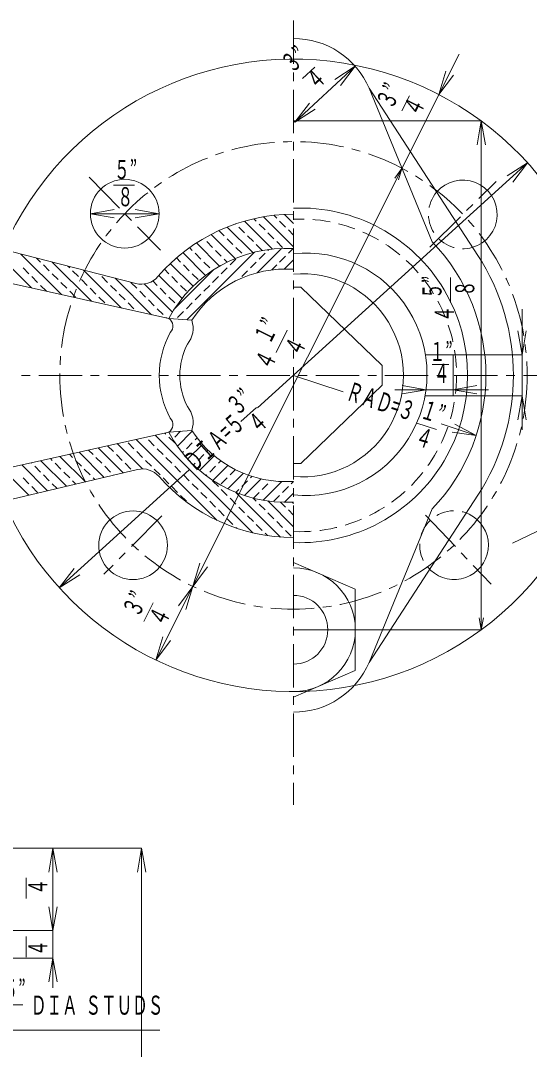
# Model space of a CAD drawing. Units: millimetres, scale not verified. Extents: x -574 to 574, y -406 to 12973.
# Drawn here: x -96.2 to 21.3, y -24.4 to 213.1 of the extents above; entities that cross this region are included whole.
import ezdxf
from ezdxf.enums import TextEntityAlignment as Align

# ---------------------------------------------------------------- set-up
doc = ezdxf.new("R2010")
doc.units = ezdxf.units.MM
doc.header["$LTSCALE"] = 2
doc.linetypes.add('CHAIN1', pattern=[8, 5, -1, 1, -1])
doc.linetypes.add('DASHED2', pattern=[3, 2, -1])
for name, color, linetype, lineweight in [('0-0_0', 3, 'Continuous', 18), ('0-1_芯', 4, 'CHAIN1', 18), ('0-2_寸法', 2, 'Continuous', 18)]:
    doc.layers.add(name, color=color, linetype=linetype, lineweight=lineweight)
doc.styles.add('ＭＳ ゴシック', font='')
doc.styles.get('ＭＳ ゴシック').set_extended_font_data('MS Gothic')

msp = doc.modelspace()

# ---------------------------------------------------------------- linework, layer by layer
at = {"layer": '0-0_0'}
for p, q in [((-15.674, 197.482), (-1.146, 162.034)), ((-15.674, 197.482), (9.417, 158.903)), ((-93.699, 151.394), (-117.292, 174.987)), ((-38.001, 160.354), (-44.476, 166.83)), ((-41.756, 166.803), (-42.331, 167.379)), ((-33.169, 160.911), (-40.084, 167.825)), ((-37.041, 167.477), (-37.721, 168.157)), ((-35.02, 165.456), (-36.367, 166.803)), ((-33.169, 166.299), (-35.227, 168.357)), ((-49.164, 163.436), (-50.378, 164.65)), ((-42.573, 159.538), (-48.493, 165.458)), ((-46.47, 166.13), (-46.528, 166.187)), ((-44.45, 164.109), (-45.797, 165.456)), ((-39.735, 164.783), (-41.082, 166.13)), ((-37.714, 162.762), (-39.062, 164.109)), ((-33.169, 163.605), (-34.347, 164.783)), ((-50.229, 156.418), (-55.595, 161.784)), ((-53.879, 162.762), (-53.926, 162.809)), ((-51.858, 160.741), (-53.205, 162.088)), ((-46.615, 158.192), (-52.188, 163.765)), ((-47.144, 161.415), (-48.491, 162.762)), ((-42.429, 162.088), (-43.776, 163.436)), ((-35.694, 160.741), (-37.041, 162.088)), ((-101.164, 160.502), (-69.591, 152.418)), ((-86.764, 149.847), (-96.129, 159.213)), ((-53.469, 154.27), (-58.736, 159.537)), ((-57.819, 144.005), (-42.189, 159.635)), ((-56.573, 160.068), (-57.198, 160.693)), ((-54.552, 158.047), (-55.9, 159.394)), ((-49.838, 158.721), (-51.185, 160.068)), ((-45.123, 159.394), (-46.47, 160.741)), ((-40.409, 160.068), (-41.756, 161.415)), ((-41.553, 154.883), (-35.943, 160.493)), ((-41.082, 158.047), (-39.735, 159.394)), ((-39.062, 160.068), (-38.877, 160.253)), ((-34.347, 159.394), (-33.275, 160.467)), ((-91.596, 157.374), (-92.508, 158.285)), ((-79.829, 148.3), (-88.886, 157.358)), ((-56.364, 151.777), (-61.622, 157.034)), ((-59.267, 157.374), (-60.21, 158.317)), ((-52.532, 156.027), (-53.879, 157.374)), ((-48.471, 157.354), (-49.164, 158.047)), ((-47.817, 156.7), (-46.47, 158.047)), ((-43.103, 156.027), (-41.756, 157.374)), ((-36.367, 157.374), (-35.02, 158.721)), ((-35.303, 155.745), (-33.169, 157.878)), ((-94.29, 154.68), (-95.637, 156.027)), ((-89.575, 155.353), (-90.923, 156.7)), ((-87.555, 153.333), (-88.902, 154.68)), ((-84.861, 156.027), (-85.265, 156.431)), ((-82.84, 154.006), (-84.187, 155.353)), ((-72.893, 146.754), (-81.644, 155.504)), ((-61.961, 154.68), (-62.971, 155.69)), ((-60.645, 146.567), (-51.69, 155.522)), ((-57.247, 155.353), (-58.594, 156.7)), ((-55.226, 153.333), (-56.573, 154.68)), ((-49.838, 154.68), (-48.491, 156.027)), ((-45.123, 154.006), (-43.776, 155.353)), ((-38.204, 155.538), (-37.041, 156.7)), ((-104.832, 153.878), (-61.978, 144.319)), ((-92.27, 152.659), (-93.617, 154.006)), ((-85.534, 151.312), (-86.881, 152.659)), ((-80.82, 151.986), (-82.167, 153.333)), ((-76.105, 152.659), (-77.452, 154.006)), ((-65.958, 145.207), (-74.401, 153.65)), ((-69.37, 151.312), (-70.717, 152.659)), ((-61.142, 145.778), (-67.667, 152.303)), ((-64.655, 151.986), (-65.677, 153.008)), ((-58.924, 148.949), (-64.258, 154.283)), ((-59.941, 152.659), (-61.288, 154.006)), ((-51.858, 152.659), (-50.511, 154.006)), ((-90.249, 150.639), (-91.596, 151.986)), ((-83.514, 149.292), (-84.861, 150.639)), ((-78.799, 149.965), (-80.146, 151.312)), ((-74.085, 150.639), (-75.432, 151.986)), ((-72.064, 148.618), (-73.411, 149.965)), ((-67.349, 149.292), (-68.696, 150.639)), ((-62.635, 149.965), (-63.982, 151.312)), ((-57.92, 150.639), (-59.267, 151.986)), ((-55.9, 148.618), (-54.552, 149.965)), ((-53.879, 150.639), (-52.532, 151.986)), ((-33.169, 151.595), (-31.467, 151.595)), ((-31.467, 151.595), (-12.676, 133.469)), ((-76.779, 147.945), (-78.126, 149.292)), ((-70.043, 146.598), (-71.39, 147.945)), ((-65.329, 147.271), (-66.676, 148.618)), ((-60.614, 147.945), (-61.961, 149.292)), ((-57.92, 146.598), (-56.573, 147.945)), ((-63.308, 145.251), (-64.655, 146.598)), ((-59.941, 144.577), (-58.594, 145.924)), ((-62.491, 144.433), (-62.635, 144.577)), ((-61.978, 144.319), (-56.686, 143.919)), ((3.689, 135.969), (-2.738, 135.969)), ((3.689, 135.969), (3.689, 126.444)), ((-12.676, 133.469), (-12.676, 128.944)), ((-31.467, 110.818), (-12.676, 128.944)), ((3.689, 126.444), (-2.738, 126.444)), ((-104.832, 108.535), (-61.978, 118.094)), ((-50.801, 97.72), (-69.498, 116.417)), ((-42.534, 94.841), (-65.092, 117.4)), ((-62.635, 117.636), (-62.89, 117.891)), ((-61.978, 118.094), (-56.686, 118.494)), ((-60.614, 115.616), (-61.961, 116.963)), ((-60.614, 116.963), (-59.279, 118.298)), ((-59.994, 114.888), (-56.568, 118.315)), ((-55.9, 116.289), (-55.444, 116.744)), ((-72.529, 108.672), (-78.309, 114.452)), ((-74.758, 113.595), (-76.105, 114.942)), ((-68.059, 109.59), (-73.903, 115.434)), ((-70.043, 114.269), (-71.39, 115.616)), ((-65.329, 114.942), (-66.676, 116.289)), ((-63.308, 112.922), (-64.655, 114.269)), ((-57.92, 114.269), (-56.573, 115.616)), ((-57.591, 111.904), (-54.219, 115.275)), ((-88.902, 111.575), (-89.322, 111.995)), ((-81.247, 106.614), (-87.12, 112.486)), ((-84.187, 112.248), (-84.917, 112.978)), ((-76.888, 107.643), (-82.714, 113.469)), ((-79.473, 112.922), (-80.511, 113.96)), ((-77.452, 110.901), (-78.799, 112.248)), ((-72.737, 111.575), (-74.085, 112.922)), ((-68.023, 112.248), (-69.37, 113.595)), ((-61.288, 110.901), (-62.635, 112.248)), ((-58.835, 113.354), (-58.594, 113.595)), ((-55.226, 111.575), (-53.879, 112.922)), ((-54.851, 109.255), (-51.471, 112.635)), ((-53.205, 113.595), (-52.895, 113.906)), ((-101.164, 101.911), (-69.218, 109.454)), ((-94.324, 103.526), (-100.336, 109.538)), ((-89.965, 104.556), (-95.931, 110.521)), ((-93.617, 110.901), (-93.728, 111.012)), ((-91.596, 108.88), (-92.943, 110.228)), ((-85.606, 105.585), (-91.525, 111.504)), ((-86.881, 109.554), (-88.228, 110.901)), ((-82.167, 110.228), (-83.514, 111.575)), ((-80.146, 108.207), (-81.493, 109.554)), ((-75.432, 108.88), (-76.779, 110.228)), ((-70.717, 109.554), (-72.064, 110.901)), ((-66.002, 110.228), (-67.349, 111.575)), ((-63.982, 108.207), (-65.329, 109.554)), ((-59.267, 108.88), (-60.614, 110.228)), ((-56.263, 110.538), (-55.9, 110.901)), ((-52.532, 108.88), (-51.185, 110.228)), ((-51.773, 106.946), (-48.32, 110.398)), ((-50.511, 110.901), (-49.947, 111.465)), ((-47.817, 108.207), (-46.584, 109.44)), ((-33.169, 110.818), (-31.467, 110.818)), ((-94.29, 106.186), (-95.637, 107.533)), ((-89.575, 106.86), (-90.923, 108.207)), ((-84.861, 107.533), (-86.208, 108.88)), ((-79.068, 107.129), (-79.473, 107.533)), ((-74.709, 108.158), (-74.758, 108.207)), ((-61.961, 106.186), (-63.308, 107.533)), ((-57.247, 106.86), (-58.594, 108.207)), ((-53.355, 108.057), (-53.205, 108.207)), ((-49.838, 106.186), (-48.491, 107.533)), ((-48.337, 104.993), (-44.733, 108.597)), ((-44.502, 103.44), (-40.636, 107.306)), ((-43.103, 107.533), (-42.756, 107.88)), ((-92.27, 104.166), (-93.617, 105.513)), ((-87.786, 105.07), (-88.902, 106.186)), ((-83.427, 106.099), (-84.187, 106.86)), ((-59.941, 104.166), (-61.288, 105.513)), ((-55.226, 104.839), (-56.573, 106.186)), ((-50.511, 105.513), (-51.858, 106.86)), ((-48.491, 103.492), (-49.838, 104.839)), ((-46.473, 104.163), (-45.797, 104.839)), ((-45.123, 105.513), (-43.776, 106.86)), ((-40.409, 104.839), (-39.062, 106.186)), ((-40.193, 102.361), (-35.87, 106.683)), ((-38.388, 106.86), (-38.353, 106.895)), ((-35.694, 104.166), (-34.347, 105.513)), ((-33.673, 106.186), (-33.169, 106.691)), ((-57.92, 102.145), (-59.267, 103.492)), ((-53.205, 102.819), (-54.552, 104.166)), ((-46.47, 101.472), (-47.817, 102.819)), ((-36.179, 93.875), (-46.463, 104.159)), ((-41.756, 102.145), (-42.455, 102.844)), ((-42.414, 102.834), (-41.082, 104.166)), ((-33.169, 96.253), (-39.108, 102.192)), ((-37.714, 102.145), (-36.367, 103.492)), ((-35.261, 101.905), (-33.169, 103.997)), ((-15.674, 64.932), (9.417, 103.51)), ((-51.185, 100.798), (-52.532, 102.145)), ((-49.164, 98.778), (-50.511, 100.125)), ((-44.45, 99.451), (-45.797, 100.798)), ((-39.735, 100.125), (-41.082, 101.472)), ((-35.02, 100.798), (-36.15, 101.928)), ((-33.169, 98.947), (-34.347, 100.125)), ((-33.169, 101.641), (-33.465, 101.937)), ((-15.674, 64.932), (-1.146, 100.379)), ((-47.144, 96.757), (-48.491, 98.104)), ((-42.429, 97.431), (-43.776, 98.778)), ((-37.714, 98.104), (-39.062, 99.451)), ((-35.694, 96.084), (-37.041, 97.431)), ((-46.294, 95.907), (-46.47, 96.084)), ((-40.409, 95.41), (-41.756, 96.757)), ((-33.673, 94.063), (-35.02, 95.41)), ((-39.207, 94.209), (-39.735, 94.737)), ((-33.169, 87.997), (-18.882, 81.843)), ((-18.882, 81.843), (-18.882, 63.083)), ((-33.169, 56.929), (-18.882, 63.083))]:
    msp.add_line(p, q, dxfattribs=at)
for centre in [(-72.153, 168.537), (-70.232, 91.968)]:
    msp.add_circle(centre, 7.938, dxfattribs=at)
for centre, radius, start, end in [((-33.169, 189.944), 19.05, 23.30783, 90), ((-33.169, 131.207), 73.025, 203.44889, 156.56645), ((5.961, 168.384), 7.938, 286.40582, 139.67177), ((-31.585, 131.207), 38.642, 267.65005, 92.34995), ((-33.169, 127.133), 41.275, 90, 139.33595), ((-33.169, 131.207), 44.45, 316.09012, 43.90988), ((-34.907, 129.784), 30.726, 86.75737, 151.76818), ((-30.328, 131.46), 28.003, 264.1776, 95.8224), ((-33.169, 131.207), 50.8, 326.9612, 33.0388), ((-34.907, 129.784), 25.964, 86.16176, 147.01506), ((-31.229, 131.207), 23.467, 265.25811, 94.74189), ((-68.331, 157.339), 5.08, 255.63897, 319.33595), ((-63.114, 142.571), 2.084, 315.09465, 56.9727), ((-61.95, 142.023), 5.595, 319.88844, 19.80845), ((-43.661, 131.207), 20.519, 151.17378, 208.82622), ((-43.661, 131.207), 15.757, 152.76167, 207.23833), ((-61.95, 120.39), 5.595, 340.19155, 40.11156), ((-63.114, 119.842), 2.084, 303.0273, 44.90535), ((-34.907, 132.629), 30.726, 208.23182, 273.24263), ((-34.907, 132.629), 25.964, 212.98494, 273.83824), ((-68.051, 104.51), 5.08, 41.19339, 103.285), ((-33.169, 135.04), 41.275, 221.19339, 270), ((3.924, 91.997), 7.938, 219.19394, 47.6274), ((-33.169, 72.469), 14.287, 270.00003, 89.99997), ((-33.169, 72.469), 7.938, 270, 90), ((-33.169, 72.469), 19.05, 270, 336.69217)]:
    msp.add_arc(centre, radius, start, end, dxfattribs=at)
at = {"layer": '0-0_0', "color": 1, "linetype": 'DASHED2'}
for centre, radius, start, end in [((5.961, 168.384), 7.938, 139.67177, 286.40582), ((-31.585, 131.207), 36.102, 267.65005, 92.34995), ((3.924, 91.997), 7.938, 47.6274, 219.19394)]:
    msp.add_arc(centre, radius, start, end, dxfattribs=at)
at = {"layer": '0-1_芯'}
for p, q in [((-33.169, 213.127), (-33.169, 32.026)), ((-80.392, 176.945), (-63.913, 160.129)), ((-1.701, 160.791), (13.623, 175.977)), ((45.973, 131.207), (-330.649, 131.207)), ((-63.563, 98.747), (-76.982, 85.266)), ((-2.65, 98.935), (12.481, 82.951))]:
    msp.add_line(p, q, dxfattribs=at)
msp.add_circle((-33.169, 131.207), 53.975, dxfattribs=at)
at = {"layer": '0-2_寸法'}
for p, q in [((-64.935, 65.452), (5.108, 205.403)), ((-32.884, 189.635), (-18.903, 202.568)), ((-31.052, 199.734), (-28.228, 202.347)), ((-18.903, 202.568), (-23.611, 199.537)), ((-18.903, 202.568), (-22.291, 198.109)), ((0.425, 196.046), (2.023, 201.413)), ((0.425, 196.046), (3.762, 200.542)), ((-8.122, 192.299), (-6.401, 195.739)), ((-32.884, 189.635), (-28.175, 192.666)), ((10.219, 189.944), (9.247, 184.429)), ((10.219, 189.944), (10.219, 72.469)), ((-41.449, 123.698), (20.927, 180.261)), ((-8.103, 179.008), (-9.771, 176.76)), ((-8.103, 179.008), (-8.902, 176.324)), ((20.927, 180.261), (16.188, 177.276)), ((20.927, 180.261), (17.494, 175.836)), ((-74.739, 175.144), (-69.93, 175.144)), ((-80.09, 168.537), (-74.575, 169.51)), ((-64.215, 168.537), (-69.73, 169.51)), ((-80.09, 168.537), (-64.215, 168.537)), ((-80.09, 168.537), (-74.575, 167.565)), ((-64.215, 168.537), (-69.73, 167.565)), ((3.072, 148), (3.072, 153.771)), ((19.651, 146.454), (19.651, 118.659)), ((-37.202, 136.485), (-34.619, 141.645)), ((19.651, 135.969), (20.623, 141.484)), ((-1.099, 133.721), (2.748, 133.721)), ((-33.169, 131.207), (-21.703, 127.428)), ((-2.526, 127.887), (-8.041, 128.86)), ((3.689, 127.887), (9.204, 128.86)), ((-9.718, 127.887), (11.921, 127.887)), ((-2.526, 127.887), (-8.041, 126.915)), ((3.689, 127.887), (9.204, 126.915)), ((3.689, 126.444), (19.651, 126.444)), ((19.651, 126.444), (18.678, 120.929)), ((19.651, 126.444), (20.623, 120.929)), ((-45.309, 120.539), (-41.747, 123.769)), ((-4.673, 120.184), (-0.105, 118.679)), ((9.047, 117.294), (0.915, 119.974)), ((9.047, 117.294), (4.114, 119.943)), ((9.047, 117.294), (3.505, 118.096)), ((-87.265, 82.153), (-57.231, 109.387)), ((40.466, 103.526), (17.416, 92.484)), ((-87.265, 82.153), (-83.833, 86.577)), ((-59.745, 77.994), (-53.07, 86.987)), ((-58.006, 77.123), (-54.809, 87.857)), ((-87.265, 82.153), (-82.526, 85.137)), ((-67.775, 74.35), (-65.623, 78.65)), ((10.219, 72.469), (10.706, 75.227)), ((-64.935, 65.452), (-63.336, 70.819)), ((-64.935, 65.452), (-61.597, 69.949)), ((-88.727, 22.036), (-89.699, 16.521)), ((-88.727, 22.036), (-88.727, -10.19)), ((-88.727, 22.036), (-87.754, 16.521)), ((-68.257, 22.036), (-69.23, 16.521)), ((-68.257, 22.036), (-68.257, -181.703)), ((-94.909, 15.192), (-94.909, 10.383)), ((-88.727, 2.986), (-89.699, 8.501)), ((-88.727, 2.986), (-87.754, 8.501)), ((-100.196, 2.986), (-88.727, 2.986)), ((-94.9, -3.162), (-94.9, 1.647)), ((-88.727, -3.345), (-89.699, -8.86)), ((-100.491, -14.114), (-95.682, -14.114))]:
    msp.add_line(p, q, dxfattribs=at)
for points in [[(-33.169, 189.944), (-32.884, 189.635), (-29.495, 194.094)], [(-33.169, 189.944), (10.219, 189.944), (11.192, 184.429)], [(3.689, 135.969), (19.651, 135.969), (18.678, 141.484)], [(-33.169, 72.469), (10.219, 72.469), (9.733, 75.227)], [(-100.196, 22.036), (-68.257, 22.036), (-67.285, 16.521)], [(-116.323, -3.364), (-108.261, -19.987), (-64.073, -19.987)], [(-106.546, -3.345), (-88.727, -3.345), (-87.754, -8.86)]]:
    msp.add_lwpolyline(points, dxfattribs=at)

# ---------------------------------------------------------------- texts
at = {"layer": '0-2_寸法', "style": 'ＭＳ ゴシック', "width": 0.6}
for s, rotation, p in [('３”', 42.77, (-32.605, 199.809)), ('４', 42.77, (-26.998, 195.899)), ('３”', 63.413, (-9.196, 191.81)), ('４', 63.413, (-2.977, 190.139)), ('５”', 90, (2.361, 148.875)), ('８', 90, (9.925, 149.458)), ('４', 90, (5.212, 143.579)), ('１”', 63.413, (-37.446, 137.585)), ('４', 63.413, (-30.421, 134.721)), ('４', 63.413, (-37.267, 131.573)), ('３”', 42.202, (-45.276, 120.694)), ('ＲＡＤ=３', 341.76, (-21.753, 124.432)), ('１”', 341.76, (-4.521, 120.232)), ('ＤＩＡ=５', 42.202, (-55.174, 107.757)), ('４', 42.202, (-40.46, 116.553)), ('４', 341.76, (-5.748, 114)), ('３”', 63.413, (-67.8, 74.506)), ('４', 63.413, (-61.812, 72.388)), ('４', 90, (-88.698, 11.294)), ('４', 90, (-88.69, -2.863))]:
    msp.add_text(s, height=4.399, rotation=rotation, dxfattribs=at).set_placement(p, align=Align.BOTTOM_LEFT)
for s, p in [('５”', (-74.61, 175.237)), ('８', (-73.824, 168.934)), ('１”', (-1.716, 133.195)), ('４', (-0.728, 128.153)), ('５”', (-100.362, -14.021)), ('ＤＩＡ ＳＴＵＤＳ', (-93.835, -17.743))]:
    msp.add_text(s, height=4.399, dxfattribs=at).set_placement(p, align=Align.BOTTOM_LEFT)

doc.saveas('drawing.dxf')
